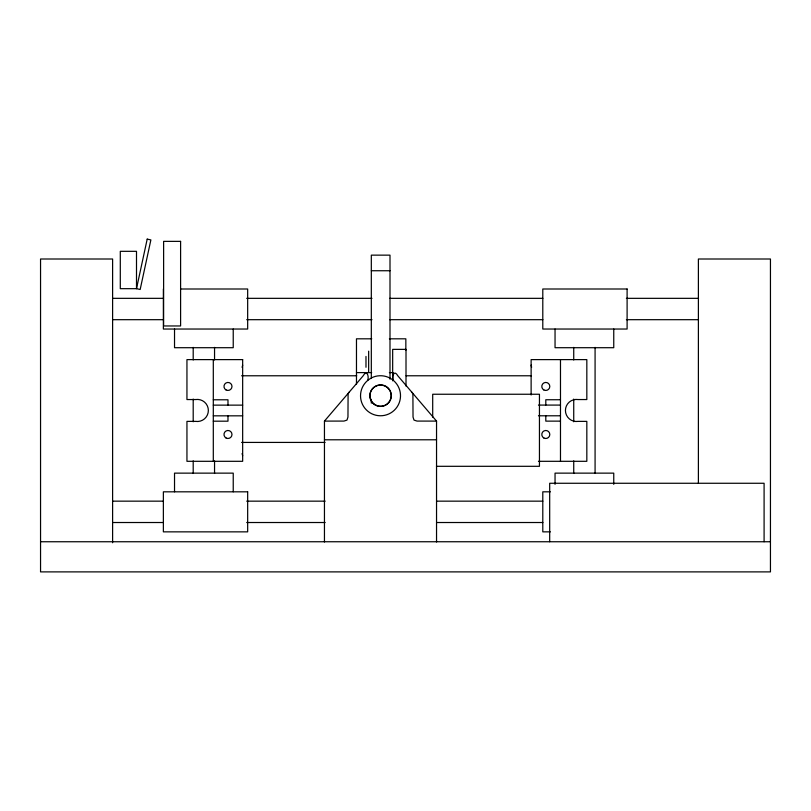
<?xml version="1.0" encoding="UTF-8"?>
<svg xmlns="http://www.w3.org/2000/svg" width="811" height="811" viewBox="0 0 811 811"><rect width="100%" height="100%" fill="white"/><g stroke="black" fill="none" stroke-linecap="round" stroke-linejoin="round"><path stroke-width="1.22" d="M242.661 455.762L242.083 453.592M531.124 365.092L531.621 367.261M349.257 392.088L348.406 393.244A3.406 3.406 0 0 0 348.091 394.116L347.96 417.077L346.976 420.098L343.955 421.081L324.451 421.102L324.451 541.991M324.451 421.102L363.105 375.888C366.765 369.329 369.096 375.828 367.809 380.268M242.083 367.332L242.661 365.132M371.316 270.742L390 270.742M180.985 289L247.669 289L247.669 329.033L163.366 329.033L163.366 289M112.547 298.336L163.173 298.336M246.696 298.336L371.996 298.336M389.716 298.336L542.853 298.336M626.386 298.336L698.524 298.336M112.547 319.686L163.173 319.686M246.696 319.686L371.996 319.686M389.716 319.686L542.853 319.686M626.386 319.686L698.524 319.686M371.773 338.816L356.475 338.816L356.475 384.333M389.392 338.816L405.845 338.816L405.845 350.19M356.475 372.604L371.671 372.604M389.392 372.604L393.193 372.604M241.587 375.777L356.728 375.777M406.078 375.777L531.347 375.777M213.303 399.782L227.982 399.782L227.982 405.135M560.482 399.742L545.803 399.742L545.803 405.084M213.303 405.135L242.661 405.135M538.463 405.084L560.482 405.084M213.303 415.83L242.661 415.83M538.463 415.79L560.482 415.79M436.541 541.991L436.541 421.102L417.036 421.081L414.015 420.098L413.032 417.077L412.9 394.116A3.406 3.406 0 0 0 412.586 393.244L411.735 392.088M213.303 421.183L227.982 421.183L227.982 415.83M560.482 421.132L545.803 421.132L545.803 415.79M324.451 439.785L436.541 439.785M241.587 442.421L325.099 442.421M538.463 461.307L586.829 461.307L586.829 421.375L578.202 421.375A11.05 11.05 0 0 1 565.429 410.457A11.05 11.05 0 0 1 578.202 399.549L586.829 399.549L586.829 359.618L531.124 359.618L531.124 394.987M436.46 466.305L539.447 466.305L539.447 394.247L432.699 394.247L432.699 417.158M550.345 491.821L542.792 491.821L542.792 531.854L550.345 531.854M112.547 501.157L163.173 501.157M246.696 501.157L325.17 501.157M436.541 501.157L542.853 501.157M112.547 522.517L163.173 522.517M246.696 522.517L325.17 522.517M436.541 522.517L542.853 522.517M40.55 541.748L770.45 541.748M436.541 421.102L397.887 375.888C394.227 369.329 391.895 375.828 393.183 380.268M764.094 541.748L764.094 483.265L549.686 483.265L549.686 541.748M698.393 483.214L698.393 259.003L770.45 259.003L770.45 571.887L40.55 571.887L40.55 259.003L112.607 259.003L112.607 542.752M613.755 329.033L613.755 347.706L555.048 347.706L555.048 329.033M613.755 484.349L613.755 473.137L555.048 473.137L555.048 484.349M595.081 347.372L595.081 473.482M573.732 347.372L573.732 359.983M573.732 399.073L573.732 421.781M573.732 460.871L573.732 473.482M560.482 359.618L560.482 461.307M406.007 386.097L406.007 349.369L392.666 349.369L392.666 380.825M390 379.193L390 255.151L371.316 255.141L371.316 378.027A20.011 20.011 0 0 0 369.735 412.627A20.011 20.011 0 0 0 400.492 396.63A20.011 20.011 0 0 0 371.256 377.987M371.316 399.367L371.316 403.148M368.65 351.183L368.65 372.533M365.984 356.435L365.984 367.282M233.233 329.033L233.233 347.706L174.527 347.706L174.527 329.033M233.233 491.821L233.233 473.137L174.527 473.137L174.527 491.821M214.55 347.372L214.55 359.983M214.55 460.871L214.55 473.482M213.303 359.618L213.303 461.307M193.2 347.372L193.2 359.983M193.2 399.073L193.2 421.781M193.2 460.871L193.2 473.482M147.196 239.113L136.501 288.675L120.292 288.675L120.292 251.319L136.501 251.319L136.501 288.675L140.171 289.476L150.876 239.914L147.196 239.113M180.6 241.364L163.619 241.364L163.619 325.961L180.6 325.961L180.6 241.364M627.106 289L542.792 289L542.792 329.033L627.106 329.033L627.106 289M242.661 359.618L186.946 359.618L186.946 399.549L195.583 399.549A11.05 11.05 0 0 1 208.356 410.457A11.05 11.05 0 0 1 195.583 421.375L186.946 421.375L186.946 461.307L242.661 461.307L242.661 359.618M247.669 491.821L163.366 491.821L163.366 531.854L247.669 531.854L247.669 491.821M225.985 437.95A4.004 4.004 0 0 0 231.987 434.483A4.004 4.004 0 0 0 225.985 431.016A4.004 4.004 0 0 0 225.985 437.95M225.985 389.909A4.004 4.004 0 0 0 231.987 386.441A4.004 4.004 0 0 0 225.985 382.974A4.004 4.004 0 0 0 225.985 389.909M543.796 389.909A4.004 4.004 0 0 0 549.807 386.441A4.004 4.004 0 0 0 543.796 382.974A4.004 4.004 0 0 0 543.796 389.909M543.796 437.95A4.004 4.004 0 0 0 549.807 434.483A4.004 4.004 0 0 0 543.796 431.016A4.004 4.004 0 0 0 543.796 437.95M374.347 404.476A10.675 10.675 0 0 0 391.125 396.711A10.675 10.675 0 0 0 376.01 386.056A10.675 10.675 0 0 0 374.347 404.476M375.321 404.831A10.675 10.675 0 0 0 391.328 395.586A10.675 10.675 0 0 0 375.321 386.34A10.675 10.675 0 0 0 375.321 404.831"/></g></svg>
